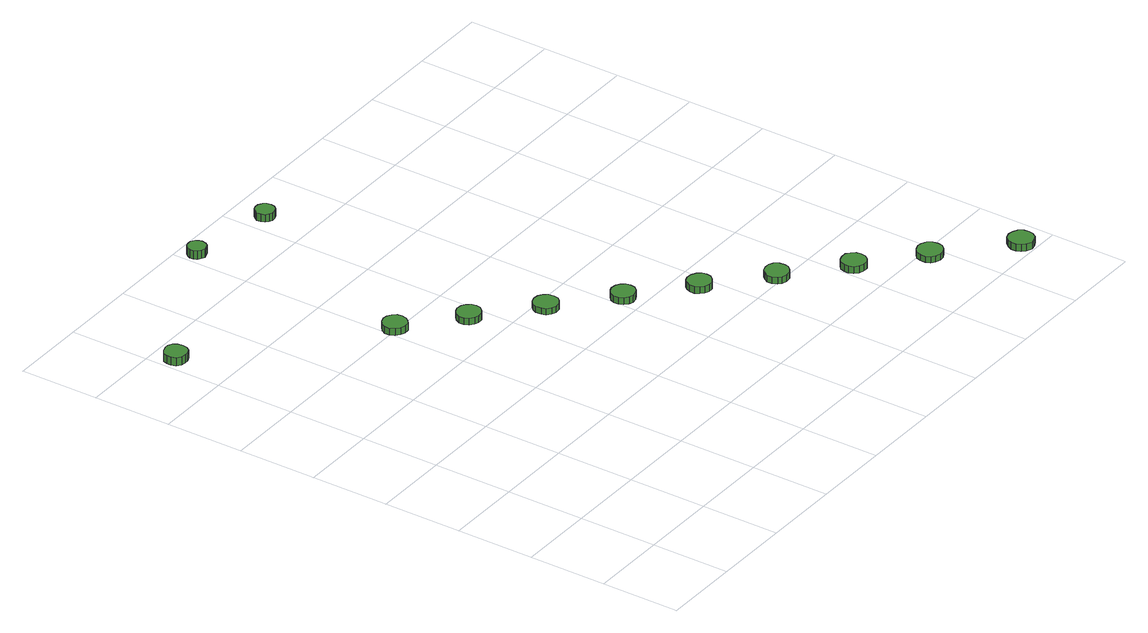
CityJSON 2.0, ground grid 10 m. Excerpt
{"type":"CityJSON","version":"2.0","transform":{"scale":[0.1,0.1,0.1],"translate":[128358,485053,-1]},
"CityObjects":{
"tree1":{"type":"SolitaryVegetationObject","attributes":{"function":"something"},"geometry":[{"type":"MultiSurface","lod":"1","boundaries":[[[0,1,2,3,4,5,6,7,8,9,10,11,12,13,14]],[[15,16,17,18,19,20,21,22,23,24,25,26,27,28,29]],[[0,29,28,1]],[[1,28,27,2]],[[2,27,26,3]],[[3,26,25,4]],[[4,25,24,5]],[[5,24,23,6]],[[6,23,22,7]],[[7,22,21,8]],[[8,21,20,9]],[[9,20,19,10]],[[10,19,18,11]],[[11,18,17,12]],[[12,17,16,13]],[[13,16,15,14]],[[14,15,29,0]]]}]},
"tree2":{"type":"SolitaryVegetationObject","attributes":{"function":"something"},"geometry":[{"type":"MultiSurface","lod":"1","boundaries":[[[30,31,32,33,34,35,36,37,38,39,40,41,42,43,44]],[[45,46,47,48,49,50,51,52,53,54,55,56,57,58,59]],[[30,59,58,31]],[[31,58,57,32]],[[32,57,56,33]],[[33,56,55,34]],[[34,55,54,35]],[[35,54,53,36]],[[36,53,52,37]],[[37,52,51,38]],[[38,51,50,39]],[[39,50,49,40]],[[40,49,48,41]],[[41,48,47,42]],[[42,47,46,43]],[[43,46,45,44]],[[44,45,59,30]]]}]},
"tree3":{"type":"SolitaryVegetationObject","attributes":{"function":"something"},"geometry":[{"type":"MultiSurface","lod":"1","boundaries":[[[60,61,62,63,64,65,66,67,68,69,70,71,72,73,74]],[[75,76,77,78,79,80,81,82,83,84,85,86,87,88,89]],[[60,89,88,61]],[[61,88,87,62]],[[62,87,86,63]],[[63,86,85,64]],[[64,85,84,65]],[[65,84,83,66]],[[66,83,82,67]],[[67,82,81,68]],[[68,81,80,69]],[[69,80,79,70]],[[70,79,78,71]],[[71,78,77,72]],[[72,77,76,73]],[[73,76,75,74]],[[74,75,89,60]]]}]},
"tree4":{"type":"SolitaryVegetationObject","attributes":{"function":"something"},"geometry":[{"type":"MultiSurface","lod":"1","boundaries":[[[90,91,92,93,94,95,96,97,98,99,100,101,102,103,104]],[[105,106,107,108,109,110,111,112,113,114,115,116,117,118,119]],[[90,119,118,91]],[[91,118,117,92]],[[92,117,116,93]],[[93,116,115,94]],[[94,115,114,95]],[[95,114,113,96]],[[96,113,112,97]],[[97,112,111,98]],[[98,111,110,99]],[[99,110,109,100]],[[100,109,108,101]],[[101,108,107,102]],[[102,107,106,103]],[[103,106,105,104]],[[104,105,119,90]]]}]},
"tree5":{"type":"SolitaryVegetationObject","attributes":{"function":"something"},"geometry":[{"type":"MultiSurface","lod":"1","boundaries":[[[120,121,122,123,124,125,126,127,128,129,130,131,132,133,134]],[[135,136,137,138,139,140,141,142,143,144,145,146,147,148,149]],[[120,149,148,121]],[[121,148,147,122]],[[122,147,146,123]],[[123,146,145,124]],[[124,145,144,125]],[[125,144,143,126]],[[126,143,142,127]],[[127,142,141,128]],[[128,141,140,129]],[[129,140,139,130]],[[130,139,138,131]],[[131,138,137,132]],[[132,137,136,133]],[[133,136,135,134]],[[134,135,149,120]]]}]},
"tree6":{"type":"SolitaryVegetationObject","attributes":{"function":"something"},"geometry":[{"type":"MultiSurface","lod":"1","boundaries":[[[150,151,152,153,154,155,156,157,158,159,160,161,162,163,164]],[[165,166,167,168,169,170,171,172,173,174,175,176,177,178,179]],[[150,179,178,151]],[[151,178,177,152]],[[152,177,176,153]],[[153,176,175,154]],[[154,175,174,155]],[[155,174,173,156]],[[156,173,172,157]],[[157,172,171,158]],[[158,171,170,159]],[[159,170,169,160]],[[160,169,168,161]],[[161,168,167,162]],[[162,167,166,163]],[[163,166,165,164]],[[164,165,179,150]]]}]},
"tree7":{"type":"SolitaryVegetationObject","attributes":{"function":"something"},"geometry":[{"type":"MultiSurface","lod":"1","boundaries":[[[180,181,182,183,184,185,186,187,188,189,190,191,192,193,194]],[[195,196,197,198,199,200,201,202,203,204,205,206,207,208,209]],[[180,209,208,181]],[[181,208,207,182]],[[182,207,206,183]],[[183,206,205,184]],[[184,205,204,185]],[[185,204,203,186]],[[186,203,202,187]],[[187,202,201,188]],[[188,201,200,189]],[[189,200,199,190]],[[190,199,198,191]],[[191,198,197,192]],[[192,197,196,193]],[[193,196,195,194]],[[194,195,209,180]]]}]},
"tree8":{"type":"SolitaryVegetationObject","attributes":{"function":"something"},"geometry":[{"type":"MultiSurface","lod":"1","boundaries":[[[210,211,212,213,214,215,216,217,218,219,220,221,222,223,224]],[[225,226,227,228,229,230,231,232,233,234,235,236,237,238,239]],[[210,239,238,211]],[[211,238,237,212]],[[212,237,236,213]],[[213,236,235,214]],[[214,235,234,215]],[[215,234,233,216]],[[216,233,232,217]],[[217,232,231,218]],[[218,231,230,219]],[[219,230,229,220]],[[220,229,228,221]],[[221,228,227,222]],[[222,227,226,223]],[[223,226,225,224]],[[224,225,239,210]]]}]},
"tree9":{"type":"SolitaryVegetationObject","attributes":{"function":"something"},"geometry":[{"type":"MultiSurface","lod":"1","boundaries":[[[240,241,242,243,244,245,246,247,248,249,250,251,252,253,254]],[[255,256,257,258,259,260,261,262,263,264,265,266,267,268,269]],[[240,269,268,241]],[[241,268,267,242]],[[242,267,266,243]],[[243,266,265,244]],[[244,265,264,245]],[[245,264,263,246]],[[246,263,262,247]],[[247,262,261,248]],[[248,261,260,249]],[[249,260,259,250]],[[250,259,258,251]],[[251,258,257,252]],[[252,257,256,253]],[[253,256,255,254]],[[254,255,269,240]]]}]},
"tree10":{"type":"SolitaryVegetationObject","attributes":{"function":"something"},"geometry":[{"type":"MultiSurface","lod":"1","boundaries":[[[270,271,272,273,274,275,276,277,278,279,280,281,282,283,284]],[[285,286,287,288,289,290,291,292,293,294,295,296,297,298,299]],[[270,299,298,271]],[[271,298,297,272]],[[272,297,296,273]],[[273,296,295,274]],[[274,295,294,275]],[[275,294,293,276]],[[276,293,292,277]],[[277,292,291,278]],[[278,291,290,279]],[[279,290,289,280]],[[280,289,288,281]],[[281,288,287,282]],[[282,287,286,283]],[[283,286,285,284]],[[284,285,299,270]]]}]},
"tree11":{"type":"SolitaryVegetationObject","attributes":{"function":"something"},"geometry":[{"type":"MultiSurface","lod":"1","boundaries":[[[300,301,302,303,304,305,306,307,308,309,310,311,312,313,314]],[[315,316,317,318,319,320,321,322,323,324,325,326,327,328,329]],[[300,329,328,301]],[[301,328,327,302]],[[302,327,326,303]],[[303,326,325,304]],[[304,325,324,305]],[[305,324,323,306]],[[306,323,322,307]],[[307,322,321,308]],[[308,321,320,309]],[[309,320,319,310]],[[310,319,318,311]],[[311,318,317,312]],[[312,317,316,313]],[[313,316,315,314]],[[314,315,329,300]]]}]},
"tree12":{"type":"SolitaryVegetationObject","attributes":{"function":"something"},"geometry":[{"type":"MultiSurface","lod":"1","boundaries":[[[330,331,332,333,334,335,336,337,338,339,340,341,342,343,344]],[[345,346,347,348,349,350,351,352,353,354,355,356,357,358,359]],[[330,359,358,331]],[[331,358,357,332]],[[332,357,356,333]],[[333,356,355,334]],[[334,355,354,335]],[[335,354,353,336]],[[336,353,352,337]],[[337,352,351,338]],[[338,351,350,339]],[[339,350,349,340]],[[340,349,348,341]],[[341,348,347,342]],[[342,347,346,343]],[[343,346,345,344]],[[344,345,359,330]]]}]}
},
"vertices":[
[34,672,20],[33,678,20],[30,683,20],[24,686,20],[19,686,20],[13,684,20],[8,680,20],[6,675,20],[6,669,20],[8,663,20],[13,659,20],[19,658,20],[24,658,20],[30,661,20],[33,666,20],[33,666,9],[30,661,9],[24,658,9],[19,658,9],[13,659,9],[8,663,9],[6,669,9],[6,675,9],[8,680,9],[13,684,9],[19,686,9],[24,686,9],[30,683,9],[33,678,9],[34,672,9],
[228,503,19],[227,509,19],[223,514,19],[218,517,19],[212,518,19],[206,516,19],[201,512,19],[198,506,19],[198,500,19],[201,494,19],[206,490,19],[212,488,19],[218,488,19],[223,492,19],[227,497,19],[227,497,10],[223,492,10],[218,488,10],[212,488,10],[206,490,10],[201,494,10],[198,500,10],[198,506,10],[201,512,10],[206,516,10],[212,518,10],[218,517,10],[223,514,10],[227,509,10],[228,503,10],
[294,446,19],[293,452,19],[289,457,19],[284,460,19],[277,461,19],[272,459,19],[267,455,19],[264,449,19],[264,443,19],[267,437,19],[272,433,19],[277,431,19],[284,432,19],[289,435,19],[293,440,19],[293,440,10],[289,435,10],[284,432,10],[277,431,10],[272,433,10],[267,437,10],[264,443,10],[264,449,10],[267,455,10],[272,459,10],[277,461,10],[284,460,10],[289,457,10],[293,452,10],[294,446,10],
[228,778,21],[227,782,21],[225,786,21],[220,789,21],[216,789,21],[211,788,21],[207,784,21],[205,780,21],[205,775,21],[207,771,21],[211,768,21],[216,766,21],[220,767,21],[225,769,21],[227,773,21],[227,773,10],[225,769,10],[220,767,10],[216,766,10],[211,768,10],[207,771,10],[205,775,10],[205,780,10],[207,784,10],[211,788,10],[216,789,10],[220,789,10],[225,786,10],[227,782,10],[228,778,10],
[362,386,18],[361,393,18],[357,398,18],[352,401,18],[345,402,18],[339,400,18],[334,395,18],[332,390,18],[332,383,18],[334,377,18],[339,373,18],[345,371,18],[352,372,18],[357,375,18],[361,380,18],[361,380,10],[357,375,10],[352,372,10],[345,371,10],[339,373,10],[334,377,10],[332,383,10],[332,390,10],[334,395,10],[339,400,10],[345,402,10],[352,401,10],[357,398,10],[361,393,10],[362,386,10],
[429,326,19],[428,332,19],[424,337,19],[419,340,19],[412,341,19],[407,339,19],[402,335,19],[399,329,19],[399,323,19],[402,317,19],[407,313,19],[412,311,19],[419,312,19],[424,315,19],[428,320,19],[428,320,10],[424,315,10],[419,312,10],[412,311,10],[407,313,10],[402,317,10],[399,323,10],[399,329,10],[402,335,10],[407,339,10],[412,341,10],[419,340,10],[424,337,10],[428,332,10],[429,326,10],
[338,759,20],[337,764,20],[334,768,20],[329,771,20],[324,771,20],[320,770,20],[316,766,20],[314,762,20],[314,757,20],[316,752,20],[320,749,20],[324,747,20],[329,748,20],[334,750,20],[337,754,20],[337,754,10],[334,750,10],[329,748,10],[324,747,10],[320,749,10],[316,752,10],[314,757,10],[314,762,10],[316,766,10],[320,770,10],[324,771,10],[329,771,10],[334,768,10],[337,764,10],[338,759,10],
[497,268,19],[496,274,19],[492,279,19],[486,282,19],[480,283,19],[474,281,19],[470,277,19],[467,271,19],[467,265,19],[470,259,19],[474,255,19],[480,253,19],[486,253,19],[492,257,19],[496,262,19],[496,262,10],[492,257,10],[486,253,10],[480,253,10],[474,255,10],[470,259,10],[467,265,10],[467,271,10],[470,277,10],[474,281,10],[480,283,10],[486,282,10],[492,279,10],[496,274,10],[497,268,10],
[564,207,19],[563,213,19],[559,219,19],[554,222,19],[547,222,19],[541,220,19],[537,216,19],[534,210,19],[534,204,19],[537,198,19],[541,194,19],[547,192,19],[554,193,19],[559,196,19],[563,201,19],[563,201,10],[559,196,10],[554,193,10],[547,192,10],[541,194,10],[537,198,10],[534,204,10],[534,210,10],[537,216,10],[541,220,10],[547,222,10],[554,222,10],[559,219,10],[563,213,10],[564,207,10],
[632,148,19],[631,154,19],[627,159,19],[622,163,19],[615,163,19],[609,161,19],[604,157,19],[602,151,19],[602,145,19],[604,139,19],[609,135,19],[615,133,19],[622,133,19],[627,136,19],[631,142,19],[631,142,10],[627,136,10],[622,133,10],[615,133,10],[609,135,10],[604,139,10],[602,145,10],[602,151,10],[604,157,10],[609,161,10],[615,163,10],[622,163,10],[627,159,10],[631,154,10],[632,148,10],
[701,90,18],[700,96,18],[696,102,18],[690,105,18],[684,106,18],[677,103,18],[672,99,18],[670,93,18],[670,86,18],[672,80,18],[677,76,18],[684,74,18],[690,75,18],[696,78,18],[700,83,18],[700,83,10],[696,78,10],[690,75,10],[684,74,10],[677,76,10],[672,80,10],[670,86,10],[670,93,10],[672,99,10],[677,103,10],[684,106,10],[690,105,10],[696,102,10],[700,96,10],[701,90,10],
[779,18,19],[778,24,19],[774,30,19],[768,33,19],[762,34,19],[755,32,19],[751,27,19],[748,21,19],[748,15,19],[751,9,19],[755,5,19],[762,2,19],[768,3,19],[774,6,19],[778,12,19],[778,12,10],[774,6,10],[768,3,10],[762,2,10],[755,5,10],[751,9,10],[748,15,10],[748,21,10],[751,27,10],[755,32,10],[762,34,10],[768,33,10],[774,30,10],[778,24,10],[779,18,10]
]}
